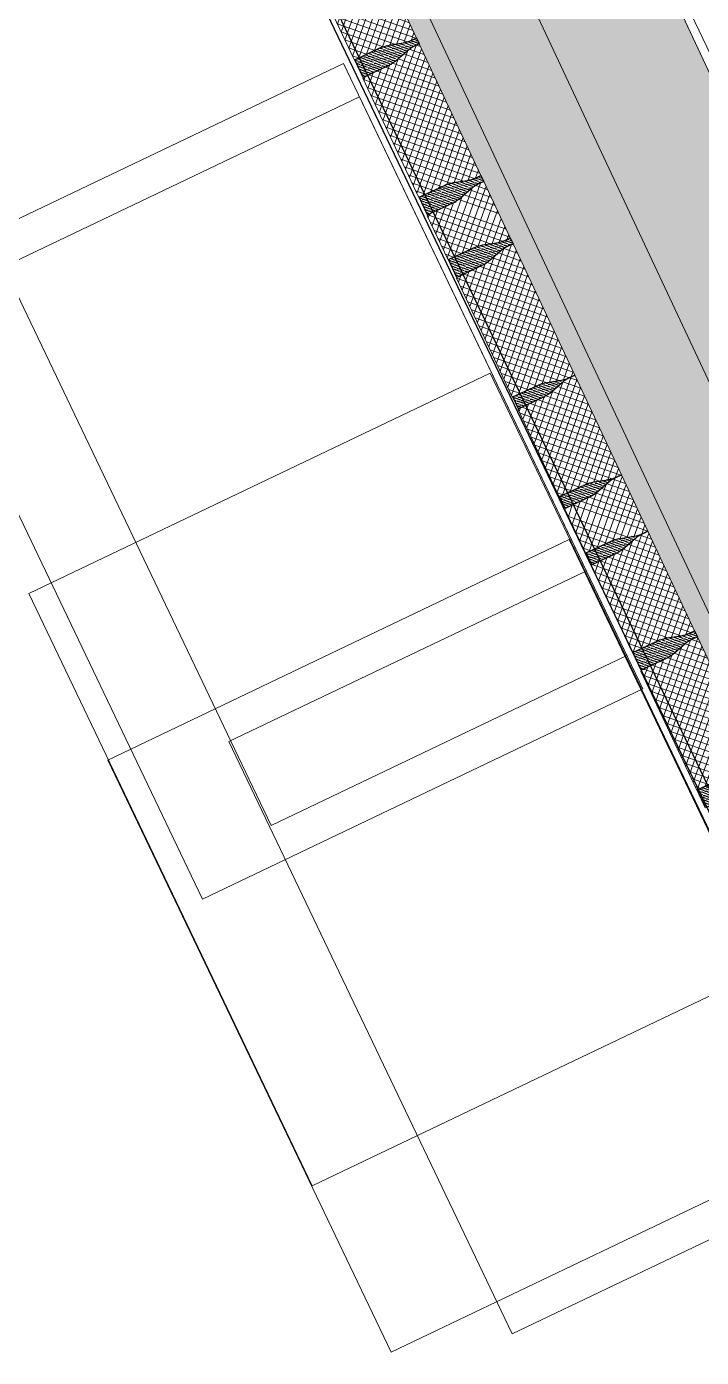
# Model space of a CAD drawing. Header units: metres. Extents: x 679304 to 680626, y 2747329 to 2750056.
# Drawn here: x 679521.263 to 679522.29, y 2747472.555 to 2747474.582 of the extents above; entities that cross this region are included whole.
import ezdxf

# ---------------------------------------------------------------- set-up
doc = ezdxf.new("R2010")
doc.units = ezdxf.units.M
doc.header["$XCLIPFRAME"] = 0
doc.layers.add('-aux', color=50, linetype='Continuous', plot=False)
for name, color, linetype, lineweight in [('02-L-projecció', 6, 'Continuous', 5), ('02-L-seccionat', 4, 'Continuous', 5), ('3-TR Formigó', 252, 'Continuous', 0), ('3-TR terra compactada', 45, 'Continuous', 0), ('3-TR Tot-u', 37, 'Continuous', 0)]:
    doc.layers.add(name, color=color, linetype=linetype, lineweight=lineweight)
doc.layers.add('02-L-SEC-Shrubs', color=252, linetype='Continuous', lineweight=0, transparency=0.2)
doc.layers.add('3-TR tot_u', color=8, linetype='Continuous', lineweight=5, true_color=0x787878)
for name, color, linetype, true_color in [('EIT_3 TR sorra', 9, 'Continuous', 0xd8ceb0), ('SL_TREE_BOMBAX_CEIBA', 24, 'Continuous', 0x8f2400), ('SL_TREE_PROSOPIS_CINERARIA', 66, 'Continuous', 0x5f7f00)]:
    doc.layers.add(name, color=color, linetype=linetype, true_color=true_color)
picture_1 = doc.add_image_def('image3.png', size_in_pixel=(1135, 973))
picture_2 = doc.add_image_def('image2.png', size_in_pixel=(716, 586))
picture_3 = doc.add_image_def('image5.png', size_in_pixel=(354, 263))
picture_4 = doc.add_image_def('image6.png', size_in_pixel=(393, 306))
picture_5 = doc.add_image_def('image7.png', size_in_pixel=(360, 216))
pattern_1 = [(44.99999999999999, (24.17764217359945, -1.838578245136886), (-0.0067351920908019, 0.0067351920908019), []), (134.9999999999999, (24.17764217359945, -1.838578245136886), (-0.0067351920908019, -0.0067351920908019), [])]
pattern_2 = [(43.98579928974752, (38.19027717970312, -102.9910398845095), (0.0019272751255601, 0.0066038919240475), [0.0085328125000001, -0.0017065625, 0, -0.0017065625])]
pattern_3 = [(44.99999999999999, (24.17764217313379, -1.838578246068209), (-0.0067351920908019, 0.0067351920908019), []), (134.9999999999999, (24.17764217313379, -1.838578246068209), (-0.0067351920908019, -0.0067351920908019), [])]

# ---------------------------------------------------------------- blocks, each defined once
blk = doc.blocks.new('General Section WaterFalls')
at = {"layer": '3-TR Formigó'}
h = blk.add_hatch(dxfattribs=at)
h.set_pattern_fill('ANSI37', color=256, scale=0.003, angle=-18.27604261022104, style=0)
h.set_pattern_definition(pattern_3)
edge = h.paths.add_edge_path()
edge.add_line((67.73164453543723, -33.00238253362477), (67.73170843978194, -32.99418700407408))
edge.add_arc((67.68329235399142, -32.99380948673934), 0.0484175584946718, -0.4467466283651467, 15.55227254300524)
edge.add_line((67.7299371631816, -32.98082789639011), (67.72415241373444, -32.96004242502295))
edge.add_arc((67.77920473134145, -32.94472096674144), 0.0571445944009922, 179.553250484846, 195.5522696561451, ccw=False)
edge.add_line((67.72206187387928, -32.94427540106699), (67.72238253191864, -32.90315137729076))
edge.add_line((67.72238253196701, -32.90315137756989), (67.7215853510199, -32.90314516206266))
edge.add_line((67.72158535011113, -32.90314516075887), (67.72159193103393, -32.90230111061885))
edge.add_line((67.72159193083644, -32.90230111125857), (67.5220265485785, -32.9007450281177))
edge.add_line((67.52202654955909, -32.90074502723292), (67.52201996734935, -32.90158907792871))
edge.add_line((67.52201996650547, -32.90158907882869), (67.52122278602783, -32.90158286004372))
edge.add_line((67.52122278697789, -32.90158286038786), (67.52090212879656, -32.94270688607881))
edge.add_arc((67.46375927096233, -32.94226132519543), 0.0571445945339037, -16.445762793266, -0.44674364543789125, ccw=False)
edge.add_line((67.51856597466394, -32.95843939390034), (67.51245780479302, -32.9791321360728))
edge.add_arc((67.55889450618997, -32.99283951381222), 0.0484175534240547, 163.5542355793744, 179.5532547029849)
edge.add_line((67.51047842530534, -32.99246199708432), (67.51041452202648, -33.00065752600622))
edge.add_line((67.51041452167556, -33.00065752537921), (67.73164453582639, -33.00238253323779))
h = blk.add_hatch(dxfattribs=at)
h.set_pattern_fill('ANSI37', color=256, scale=0.003, angle=-18.27604261022104, style=0)
h.set_pattern_definition(pattern_3)
edge = h.paths.add_edge_path()
edge.add_line((67.90913027757777, -33.00376995140687), (67.90919418000777, -32.99557442171423))
edge.add_arc((67.86077809287235, -32.99519689800218), 0.0484175588259012, -0.4467548583182131, 15.55226428892074)
edge.add_line((67.90742290392518, -32.98221531463787), (67.9016381539253, -32.96142984308817))
edge.add_arc((67.95669046835974, -32.94610838452354), 0.0571445910121853, 179.5532511125338, 195.5522702470631, ccw=False)
edge.add_line((67.89954761462286, -32.94566281884909), (67.89986827222005, -32.90453879492683))
edge.add_line((67.89986827177925, -32.90453879465349), (67.89907109031492, -32.90453257848505))
edge.add_line((67.89907108992338, -32.90453257830814), (67.89907767187655, -32.90368852801801))
edge.add_line((67.89907767204566, -32.90368852857501), (67.7532562335841, -32.90255150554443))
edge.add_line((67.75325623387471, -32.90255150618032), (67.75324965399045, -32.90339555911531))
edge.add_line((67.75324965408072, -32.90339555800893), (67.75245247212646, -32.9033893377555))
edge.add_line((67.75245247222483, -32.90338933747262), (67.75213181415816, -32.94451336467262))
edge.add_arc((67.69498896505684, -32.94406780228019), 0.0571445857302265, -16.445765776522194, -0.4467466918054015, ccw=False)
edge.add_line((67.74979566037655, -32.96024587005377), (67.74368749201774, -32.98093861321601))
edge.add_arc((67.79012418864295, -32.99464599625208), 0.0484175509184636, 163.5542290581637, 179.5532481786626)
edge.add_line((67.74170811055228, -32.99426847416908), (67.74164420646414, -33.0024640033141))
edge.add_line((67.74164420599118, -33.00246400339529), (67.90913027697341, -33.00376995184129))
h = blk.add_hatch(dxfattribs=at)
h.set_pattern_fill('ANSI37', color=256, scale=0.003, angle=-18.27604261022104, style=0)
h.set_pattern_definition(pattern_1)
edge = h.paths.add_edge_path()
edge.add_line((68.00409044837579, -33.00451388559304), (68.00415435327322, -32.99631835622489))
edge.add_arc((67.95573826134205, -32.99594084126875), 0.048417563292489, -0.4467438236486732, 15.55227535667759)
edge.add_line((68.00238307472318, -32.98295924719423), (67.99659832524054, -32.96217377630575))
edge.add_arc((68.0516506382264, -32.94685231940821), 0.0571445904278904, 179.553249814863, 195.5522689535439, ccw=False)
edge.add_line((67.99450778588653, -32.94640675280243), (67.99482844400094, -32.90528272954138))
edge.add_line((67.9948284435086, -32.90528273023665), (67.99403126222576, -32.90527651314736))
edge.add_line((67.99403126258403, -32.90527651295998), (67.99403784442666, -32.90443246263334))
edge.add_line((67.994037843775, -32.90443246252835), (67.92074227775372, -32.90386095142215))
edge.add_line((67.92074227845296, -32.90386095177382), (67.92073569620774, -32.9047050029483))
edge.add_line((67.92073569539934, -32.90470500243828), (67.91993851410834, -32.90469878240389))
edge.add_line((67.91993851494044, -32.90469878306613), (67.91961785716991, -32.94582281085432))
edge.add_arc((67.86247500916942, -32.94537724833936), 0.0571445840205445, -16.445764324364518, -0.4467451595709804, ccw=False)
edge.add_line((67.9172817035578, -32.96155531564727), (67.91117353427919, -32.98224805899614))
edge.add_arc((67.9576102332212, -32.99595543835312), 0.0484175513567676, 163.5542323495689, 179.5532514948844)
edge.add_line((67.90919415373355, -32.99557791952975), (67.9091302512285, -33.0037734487072))
edge.add_line((67.9091302510351, -33.00377344852313), (68.00409044781243, -33.0045138859332))
h = blk.add_hatch(dxfattribs=at)
h.set_pattern_fill('ANSI37', color=256, scale=0.003, angle=-18.27604261022104, style=0)
h.set_pattern_definition(pattern_1)
edge = h.paths.add_edge_path()
edge.add_line((68.17157651903108, -33.00581983476877), (68.17164042146106, -32.99762430507614))
edge.add_arc((68.12322433432564, -32.99724678019993), 0.0484175588259012, -0.4467548583182131, 15.55226428892074)
edge.add_line((68.16986914677545, -32.98426519636996), (68.16408439677558, -32.96347972482026))
edge.add_arc((68.21913670934737, -32.94815826741979), 0.0571445911088926, 179.5532510767953, 195.5522701820826, ccw=False)
edge.add_line((68.16199385607615, -32.9477127015125), (68.16231451367334, -32.90658867759024))
edge.add_line((68.16231451369822, -32.9065886780154), (68.16151733223387, -32.90658246184695))
edge.add_line((68.161517332308, -32.90658246097155), (68.16152391426117, -32.90573841068142))
edge.add_line((68.16152391396463, -32.90573841147125), (68.01570247550305, -32.90460138844068))
edge.add_line((68.01570247579366, -32.90460138767958), (68.0156958959094, -32.90544544061457))
edge.add_line((68.01569589646533, -32.90544544067234), (68.01489871451108, -32.90543922041891))
edge.add_line((68.01489871367812, -32.90543922013603), (68.01457805561145, -32.94656324733603))
edge.add_arc((67.95743520744145, -32.94611768517643), 0.0571445856194023, -16.445765772794118, -0.4467466560666935, ccw=False)
edge.add_line((68.01224190136418, -32.96229575341568), (68.00613373300537, -32.98298849657792))
edge.add_arc((68.05257043102756, -32.99669587844983), 0.0484175508021077, 163.5542290625636, 179.5532482208429)
edge.add_line((68.00415435200557, -32.99631835729815), (68.00409044791743, -33.00451388644318))
edge.add_line((68.00409044837579, -33.00451388559304), (68.17157651935803, -33.00581983403905))
h = blk.add_hatch(dxfattribs=at)
h.set_pattern_fill('ANSI37', color=256, scale=0.003, angle=-18.27604261022104, style=0)
h.set_pattern_definition(pattern_1)
edge = h.paths.add_edge_path()
edge.add_line((68.39280653512105, -33.00754481763579), (68.39287043946575, -32.9993492880851))
edge.add_arc((68.34445435274392, -32.99897177051753), 0.0484175584946718, -0.4467466283651467, 15.55227254300524)
edge.add_line((68.39109916239975, -32.9859901801683), (68.38531441295261, -32.96520470880114))
edge.add_arc((68.44036673009396, -32.94988324958831), 0.0571445946602287, 179.5532509293158, 195.5522700439978, ccw=False)
edge.add_line((68.38322387263179, -32.94943768437952), (68.38354453067114, -32.90831366060328))
edge.add_line((68.38354453025384, -32.90831366041675), (68.38274734930674, -32.90830744490953))
edge.add_line((68.38274734979495, -32.90830744430423), (68.38275393071775, -32.90746339416421))
edge.add_line((68.38275392958894, -32.90746339433827), (68.18318854733099, -32.9059073111974))
edge.add_line((68.18318854831159, -32.90590731147677), (68.18318196610186, -32.90675136217256))
edge.add_line((68.18318196525797, -32.90675136260688), (68.18238478478034, -32.90674514382192))
edge.add_line((68.18238478479907, -32.90674514370039), (68.18206412661776, -32.94786916939134))
edge.add_arc((68.12492126971483, -32.94742360874079), 0.0571445945339037, -16.445762793266, -0.44674364543789125, ccw=False)
edge.add_line((68.17972797341645, -32.9636016767472), (68.17361980354552, -32.98429441891967))
edge.add_arc((68.2200565058738, -32.99800179642625), 0.0484175534240547, 163.5542355793744, 179.5532547029849)
edge.add_line((68.17164042359218, -32.99762427993119), (68.17157652031332, -33.00581980885308))
edge.add_line((68.17157652089372, -33.0058198091574), (68.39280653504456, -33.00754481701598))
h = blk.add_hatch(dxfattribs=at)
h.set_pattern_fill('ANSI37', color=256, scale=0.003, angle=-18.27604261022104, style=0)
h.set_pattern_definition(pattern_1)
edge = h.paths.add_edge_path()
edge.add_line((68.49776642816141, -33.00836322526448), (68.49783033305884, -33.00016769589632))
edge.add_arc((68.44941424205899, -32.9997901818715), 0.0484175634033132, -0.4467438658289859, 15.55227527998455)
edge.add_line((68.49605905637145, -32.98680858779699), (68.49027430688881, -32.9660231169085))
edge.add_arc((68.54532661987469, -32.95070166001096), 0.0571445906871269, 179.5532502593328, 195.5522693413966, ccw=False)
edge.add_line((68.48818376660346, -32.95025609247387), (68.48850442471789, -32.90913206921282))
edge.add_line((68.4885044246912, -32.90913206990808), (68.48770724340837, -32.90912585281879))
edge.add_line((68.48770724376664, -32.9091258533299), (68.48771382560926, -32.90828180300326))
edge.add_line((68.48771382542327, -32.9082818031311), (68.41441825940198, -32.9077102920249))
edge.add_line((68.4144182591699, -32.90771029191092), (68.41441167692469, -32.90855434308539))
edge.add_line((68.41441167611629, -32.90855434304103), (68.41361449482528, -32.90854812300665))
edge.add_line((68.41361449612305, -32.90854812273756), (68.41329383835252, -32.94967215052576))
edge.add_arc((68.35615098988637, -32.94922658894211), 0.0571445841313688, -16.44576432809248, -0.44674519530951784, ccw=False)
edge.add_line((68.41095768520609, -32.96540465578437), (68.40484951592745, -32.98609739913324))
edge.add_arc((68.4512862144038, -32.99980477779172), 0.0484175513716403, 163.5542329003365, 179.5532520194679)
edge.add_line((68.40287013491616, -32.99942725943401), (68.40280623241111, -33.00762278861146))
edge.add_line((68.4028062322177, -33.00762278819457), (68.49776642899504, -33.00836322560463))
h = blk.add_hatch(dxfattribs=at)
h.set_pattern_fill('ANSI37', color=256, scale=0.003, angle=-18.27604261022104, style=0)
h.set_pattern_definition(pattern_1)
edge = h.paths.add_edge_path()
edge.add_line((68.72899614134803, -33.01016621058807), (68.72906004569275, -33.00197068103738))
edge.add_arc((68.68064395850524, -33.0015931641683), 0.0484175586054961, -0.4467466705454594, 15.55227246631219)
edge.add_line((68.72728876816109, -32.9886115740519), (68.72150401871393, -32.96782610268474))
edge.add_arc((68.77655633538961, -32.95250464370474), 0.0571445944009922, 179.553250484846, 195.5522696561451, ccw=False)
edge.add_line((68.71941347792745, -32.95205907849595), (68.7197341359668, -32.91093505471972))
edge.add_line((68.71973413601518, -32.91093505406752), (68.71893695506805, -32.9109288385603))
edge.add_line((68.71893695555627, -32.91092883842066), (68.71894353647907, -32.91008478828064))
edge.add_line((68.71894353628159, -32.91008478775621), (68.51937815402364, -32.90852870461534))
edge.add_line((68.51937815407291, -32.90852870489471), (68.51937157186318, -32.90937275559051))
edge.add_line((68.51937157195061, -32.90937275625765), (68.51857439147298, -32.90936653747269))
edge.add_line((68.51857439056039, -32.90936653735116), (68.51825373237907, -32.95049056304211))
edge.add_arc((68.46111087594181, -32.95004500215873), 0.0571445946447279, -16.445762796994018, -0.44674368117648555, ccw=False)
edge.add_line((68.51591758010909, -32.9662230706308), (68.50980941023816, -32.98691581280327))
edge.add_arc((68.55624611210078, -33.00062319077551), 0.0484175534240547, 163.5542355793744, 179.5532547029849)
edge.add_line((68.50783002981916, -33.00024567404762), (68.5077661265403, -33.00844120296952))
edge.add_line((68.5077661271207, -33.00844120280817), (68.72899614127152, -33.01016621066675))
h = blk.add_hatch(dxfattribs=at)
h.set_pattern_fill('ANSI37', color=256, scale=0.003, angle=-18.27604261022104, style=0)
h.set_pattern_definition(pattern_1)
edge = h.paths.add_edge_path()
edge.add_line((68.83395603531972, -33.01098461961374), (68.83401994021715, -33.00278909024559))
edge.add_arc((68.78560384875163, -33.00241157435812), 0.048417563292489, -0.4467438236486732, 15.55227535667759)
edge.add_line((68.83224866306409, -32.98942998005077), (68.82646391358145, -32.96864450916229))
edge.add_arc((68.881516225636, -32.9533230541274), 0.0571445904278904, 179.553249814863, 195.5522689535439, ccw=False)
edge.add_line((68.82437337236479, -32.95287748728879), (68.8246940304792, -32.91175346402774))
edge.add_line((68.82469403091818, -32.91175346402452), (68.82389684963535, -32.91174724693522))
edge.add_line((68.8238968490623, -32.91174724698067), (68.82390343090492, -32.91090319665403))
edge.add_line((68.82390343165025, -32.91090319701471), (68.75060786562896, -32.9103316859085))
edge.add_line((68.75060786539689, -32.91033168509603), (68.75060128315167, -32.9111757362705))
edge.add_line((68.75060128327459, -32.91117573715747), (68.74980410198359, -32.91116951712308))
edge.add_line((68.74980410235003, -32.91116951685399), (68.7494834445795, -32.95229354464219))
edge.add_arc((68.69234059704468, -32.9518479835242), 0.0571445840205445, -16.445764324364518, -0.4467451595709804, ccw=False)
edge.add_line((68.74714729003608, -32.96802604943514), (68.74103912075745, -32.98871879278401))
edge.add_arc((68.78747582016511, -33.00242617214099), 0.0484175513567676, 163.5542323495689, 179.5532514948844)
edge.add_line((68.73905974114314, -33.00204865355045), (68.73899583863809, -33.0102441827279))
edge.add_line((68.73899583891034, -33.01024418300949), (68.83395603568768, -33.01098462041956))
at = {"layer": '3-TR terra compactada'}
h = blk.add_hatch(dxfattribs=at)
h.set_pattern_fill('LINE', color=256, scale=0.0075)
h.set_pattern_definition([(360, (-1.593222050461918, -1.450000001117587), (0, 0.0238125), [])])
edge = h.paths.add_edge_path(flags=16)
edge.add_arc((87.91270721703766, -34.89102650922723), 0.0300000000000011, 0, 360)
h.paths.add_polyline_path([(60.86794612370431, -34.06345526850782), (60.86794612370431, -34.8165326055605), (77.28848761087283, -34.81653260439634), (77.28848760994151, -35.96653260430321), (94.02980208816007, -35.96653260337189), (94.02346620196477, -34.53352967253886), (88.77741158520803, -34.42881766473874), (88.7764219455421, -34.4783984052483), (88.67512278445065, -34.85645277681761), (84.06023222394288, -34.76436978625134), (83.96552849235012, -34.41241660504602), (83.95774579746649, -34.38224918977358), (83.95875280490145, -34.33179827523418), (79.98875382728875, -34.25026744417846), (79.98875382775441, -35.78771875007078), (77.43852502759546, -35.78771875007078), (77.43852502852678, -35.43748732609675), (78.61814005719498, -35.43770227907226), (78.05505687510595, -33.4629564518109), (67.10211191978306, -33.3788115279749), (67.01179703883827, -33.17811179091223), (66.85097349714488, -33.17687627975829), (63.56725041614845, -33.15126436809078), (63.56725041707978, -34.70336046814919), (61.01713174395263, -34.70336046768352), (61.0171317444183, -34.35336060426198), (62.10765844490379, -34.35336060402915), (61.58575402200222, -32.50950451311656), (50.68157043308019, -32.42573419259861), (50.59114177431911, -32.2250335814897), (50.42511908290908, -32.2237581287045), (47.14811543934047, -32.19819437991828), (47.14721526950597, -33.38156245509163), (44.99754665372893, -33.38156245509163), (44.99754665279761, -33.03156259073876), (45.56926759378984, -33.03156259120442), (45.14311256445944, -31.55625739693642), (34.2616229839623, -31.47266142093577), (34.17091776337475, -31.2719586850144), (34.00475173024461, -31.27068213094026), (30.72633214015514, -31.24511096207425), (30.72633214108646, -32.37863686797209), (28.57621343620122, -32.37863686820492), (28.57621343526989, -32.02863700361922), (29.14793437626213, -32.02863700361922), (28.72177934786305, -30.55333180958405), (17.8412764519453, -30.4697434140835), (17.68143947003409, -31.50181839196012), (28.27606689184904, -31.50181839149445), (28.27606689091772, -32.61037793336436), (44.44740463607013, -32.61037793196738), (44.44740463700145, -34.06345526920631)])
at = {"layer": '3-TR Tot-u'}
h = blk.add_hatch(dxfattribs=at)
h.set_pattern_fill('EARTH', color=256, scale=0.005, angle=-84.07414778341365)
h.set_pattern_definition([(275.9258522165863, (77.13697146251798, -24.04769780486822), (0.0348582512672567, -0.0283024260194916), [0.03175, -0.03175]), (275.9258522165863, (77.14881408959627, -24.04646858759225), (0.0348582512672567, -0.0283024260194916), [0.03175, -0.03175]), (275.9258522165863, (77.16065671667457, -24.04523937008344), (0.0348582512672567, -0.0283024260194916), [0.03175, -0.03175]), (5.925852216586345, (77.16501399874687, -24.04877717373893), (0.0283024260194916, 0.0348582512672567), [0.03175, -0.03175]), (5.925852216586345, (77.16624321555719, -24.06061980058439), (0.0283024260194916, 0.0348582512672567), [0.03175, -0.03175]), (5.925852216586345, (77.16747243283316, -24.07246242766269), (0.0283024260194916, 0.0348582512672567), [0.03175, -0.03175])])
h.paths.add_polyline_path([(67.01179703883827, -33.17811179091223), (67.10211191978306, -33.3788115279749), (78.05505687510595, -33.4629564518109), (78.8385478113778, -33.468975543743), (78.83854823606089, -33.26896964525804)])
at = {"layer": '3-TR tot_u'}
h = blk.add_hatch(dxfattribs=at)
h.set_pattern_fill('AR-CONC', color=256, scale=0.00025, angle=90.27678088138285)
h.set_pattern_definition([(158.5528234916038, (32.84110989002511, -1.956058996263891), (-0.0107141402033441, 0.0444470353765646), [0.0047625, -0.0523874999999999]), (103.5528234916037, (32.84110989002511, -1.956058996263891), (-0.042478511822929, -0.0235505220209913), [0.00381, -0.0419101460424999]), (209.0042681916038, (32.84021704876796, -1.952355089364573), (-0.0531926501422366, 0.0208965138611374), [0.0040475022, -0.0445225611499999]), (154.7370234916037, (32.82906990079209, -1.960099867545068), (-0.0115985479610558, 0.0675920588494506), [0.00714375, -0.0785812499999999]), (205.1883811016037, (32.82810335047543, -1.954467203235253), (-0.0775261334246027, 0.036585164494883), [0.006071255785, -0.0667839020399999]), (99.73697466160377, (32.82906990079209, -1.960099867545068), (-0.0775261334227856, 0.036585164499046), [0.0057149917675, -0.0628649329799999]), (129.5528234916037, (32.83005946315825, -1.953069656156003), (0.0121775151173545, 0.0440684300330318), [0.0047625, -0.0523875]), (74.55282349160389, (32.83005946315825, -1.953069656156003), (-0.0485699864642681, -3.6222662037e-06), [0.00381, -0.0419099999999999]), (180.0042684916038, (32.8310742569156, -1.949397285934537), (-0.0363924715453394, 0.0440648076110835), [0.0040475022, -0.0445224844]), (146.0528234916037, (32.84110989002511, -1.956058996263891), (-0.0202858755293875, -0.0059938829911168), [0, -0.041402, 0, -0.042545, 0, -0.04206875]), (116.0528234916039, (32.84110989002511, -1.956058996263891), (-0.0290587158829416, 0.0078679387732416), [0, -0.024257, 0, -0.0404494999999999, 0, -0.01603375]), (76.05282349160386, (32.8456154614687, -1.969483585096895), (-0.0094277576651399, 0.0325917034802938), [0, -0.0158749999999999, 0, -0.0495299999999999, 0, -0.0657224999999997]), (66.05282349160387, (32.84763589780778, -1.975503579946234), (-0.0178091657507202, 0.033085210695806), [0, -0.0206375, 0, -0.032893, 0, -0.0466725])])
h.paths.add_polyline_path([(67.01179703883827, -33.17811179091223), (78.83854823606089, -33.26896964525804), (78.83851596619932, -33.0877172886394), (78.33694454329088, -33.08771506906487), (78.32469015056267, -33.11501755425707), (66.94360577082261, -33.02758349198848)])
at = {"layer": 'EIT_3 TR sorra'}
h = blk.add_hatch(dxfattribs=at)
h.set_pattern_fill('ANSI36', color=256, scale=0.001075, angle=-1.014200710252469, style=0, double=1)
h.set_pattern_definition([(43.98579928974752, (37.79156145080924, -102.9879239588044), (0.0019272751255601, 0.0066038919240475), [0.0085328125000001, -0.0017065625, 0, -0.0017065625])])
edge = h.paths.add_edge_path()
edge.add_line((67.51041449373587, -33.00066101877019), (67.50041479976394, -33.0005830479854))
edge.add_line((67.50041479989886, -33.00058304890991), (67.50047870199722, -32.99238751910774))
edge.add_arc((67.4520626203157, -32.99200999666937), 0.0484175527940736, -0.4467514048749425, 15.55226774490095)
edge.add_line((67.49870742624626, -32.97902841214091), (67.49292267675135, -32.95824293683479))
edge.add_arc((67.5479749860242, -32.94292147969827), 0.0571445873641418, 179.5532512957519, 195.5522704501285, ccw=False)
edge.add_line((67.49083213694394, -32.94247591448948), (67.49115282276063, -32.90134839353671))
edge.add_line((67.49115282157436, -32.90134839341045), (67.52122278599117, -32.90158285951706))
edge.add_line((67.52122278697789, -32.9015828599222), (67.52090210020589, -32.94271038154027))
edge.add_arc((67.46375924674794, -32.94226481905207), 0.0571445907335047, -16.445765473899826, -0.44674634346989706, ccw=False)
edge.add_line((67.51856594532728, -32.95844288775697), (67.51245777699988, -32.979135628968))
edge.add_arc((67.55889447126538, -32.99284300627187), 0.0484175461207508, 163.5542325475676, 179.5532516927069)
edge.add_line((67.51047839689998, -32.99246548791416), (67.5104144934792, -33.00066101875077))
edge.add_line((67.51041449373587, -33.00066101877019), (67.50041479976394, -33.0005830479854))
h = blk.add_hatch(dxfattribs=at)
h.set_pattern_fill('ANSI36', color=256, scale=0.001075, angle=-1.014200710252469, style=0, double=1)
h.set_pattern_definition([(43.98579928974752, (38.02279116306454, -102.9897269408684), (0.0019272751255601, 0.0066038919240475), [0.0085328125000001, -0.0017065625, 0, -0.0017065625])])
edge = h.paths.add_edge_path()
edge.add_line((67.7416442055255, -33.00246400339529), (67.7316445115536, -33.0023860326105))
edge.add_line((67.7316445116885, -33.00238603167236), (67.73170841378686, -32.9941905018702))
edge.add_arc((67.683292332571, -32.9938129815273), 0.0484175527940736, -0.4467514048749425, 15.55226774490095)
edge.add_line((67.72993713850155, -32.98083139490336), (67.72415238900665, -32.96004591959724))
edge.add_arc((67.7792046982795, -32.94472446339205), 0.0571445876233784, 179.5532517402217, 195.5522708379812, ccw=False)
edge.add_line((67.72206184733659, -32.94427889864892), (67.72238253315328, -32.90315137769615))
edge.add_line((67.722382533364, -32.90315137733705), (67.7524524977808, -32.90338584344367))
edge.add_line((67.7524524978362, -32.90338584361598), (67.7521318110642, -32.94451336523405))
edge.add_arc((67.69498895853756, -32.94406780228019), 0.0571445907335047, -16.445765473899826, -0.44674634346989706, ccw=False)
edge.add_line((67.74979565804824, -32.96024587191642), (67.74368748972084, -32.98093861312743))
edge.add_arc((67.79012418258935, -32.99464599089697), 0.0484175461207508, 163.5542325475676, 179.5532516927069)
edge.add_line((67.74170810868964, -32.99426847230643), (67.74164420526884, -33.00246400314304))
edge.add_line((67.7416442055255, -33.00246400339529), (67.7316445115536, -33.0023860326105))
h = blk.add_hatch(dxfattribs=at)
h.set_pattern_fill('ANSI36', color=256, scale=0.001075, angle=-1.014200710252469, style=0, double=1)
h.set_pattern_definition([(43.98579928974752, (37.92783093824983, -102.9889900018461), (0.0019272751255601, 0.0066038919240475), [0.0085328125000001, -0.0017065625, 0, -0.0017065625])])
edge = h.paths.add_edge_path()
edge.add_line((67.90913025150076, -33.00377344805748), (67.90919415496111, -32.99557791821473))
edge.add_arc((67.86077807424589, -32.99520040070638), 0.0484175525730468, -0.446747268807744, 15.55227187194372)
edge.add_line((67.90742287877947, -32.98221881198697), (67.90163813075712, -32.96143333667677))
edge.add_arc((67.95669044647364, -32.94611187488772), 0.0571445942156798, 179.5532539892589, 195.5522731529118, ccw=False)
edge.add_line((67.89954758947715, -32.94566631270573), (67.89986827618226, -32.90453879351756))
edge.add_line((67.89986827597022, -32.904538793955), (67.91993854469007, -32.90469529115912))
edge.add_line((67.91993854474276, -32.90469529014081), (67.91961785796259, -32.94582280881379))
edge.add_arc((67.86247499752788, -32.94537724554539), 0.0571445973673935, -16.445766153051807, -0.4467470114216212, ccw=False)
edge.add_line((67.91728170309216, -32.96155531750992), (67.91117353480024, -32.98224805824226))
edge.add_arc((67.95761022530496, -32.99595543928445), 0.0484175439073625, 163.5542282206263, 179.5532473088979)
edge.add_line((67.90919415326789, -32.99557791696861), (67.90913025073144, -33.00377344809728))
h = blk.add_hatch(dxfattribs=at)
h.set_pattern_fill('ANSI36', color=256, scale=0.001075, angle=-1.014200710252469, style=0, double=1)
h.set_pattern_definition(pattern_2)
edge = h.paths.add_edge_path()
edge.add_line((68.0040904241614, -33.00451738364063), (68.00415432589266, -32.99632185420764))
edge.add_arc((67.95573824038729, -32.99594433745369), 0.0484175570857096, -0.4467455132575356, 15.55227354001481)
edge.add_line((68.00238304864615, -32.98296274663881), (67.9965983005883, -32.96217727180728))
edge.add_arc((68.05165061587468, -32.94685581536032), 0.0571445922035584, 179.5532497589926, 195.5522688845016, ccw=False)
edge.add_line((67.99450776027516, -32.94641024852172), (67.99482844617098, -32.90528272955668))
edge.add_line((67.99482844676822, -32.90528272977099), (68.0148987158866, -32.90543922465473))
edge.add_line((68.01489871600643, -32.90543922409415), (68.01457802879226, -32.94656674556619))
edge.add_arc((67.95743517950177, -32.9461211822927), 0.0571445854768251, -16.4457662394492, -0.44674710053658373, ccw=False)
edge.add_line((68.01224187482148, -32.96229925099761), (68.00613370638354, -32.98299199217212))
edge.add_arc((68.05257040262222, -32.99669937649742), 0.0484175505247778, 163.554227419061, 179.553246562732)
edge.add_line((68.00415432453156, -32.99632185162045), (68.00409042336119, -33.00451738418108))
h = blk.add_hatch(dxfattribs=at)
h.set_pattern_fill('ANSI36', color=256, scale=0.001075, angle=-1.014200710252469, style=0, double=1)
h.set_pattern_definition(pattern_2)
edge = h.paths.add_edge_path()
edge.add_line((68.1715764934197, -33.00582333141938), (68.17164039688008, -32.99762780157664))
edge.add_arc((68.12322431569919, -32.99725028290414), 0.0484175526838711, -0.4467473109880312, 15.55227179525065)
edge.add_line((68.16986911930142, -32.98426869418472), (68.16408437127909, -32.96348321887452))
edge.add_arc((68.21913668699563, -32.9481617580168), 0.0571445943123871, 179.5532539535203, 195.5522730879312, ccw=False)
edge.add_line((68.1619938313961, -32.94771619467065), (68.16231451810121, -32.90658867548248))
edge.add_line((68.16231451742351, -32.90658867615275), (68.18238478614336, -32.90674517335687))
edge.add_line((68.18238478619605, -32.90674517420121), (68.18206409941588, -32.94787269287418))
edge.add_arc((68.12492123851553, -32.94742712937296), 0.0571445973673935, -16.445766153051807, -0.4467470114216212, ccw=False)
edge.add_line((68.17972794454543, -32.96360520087183), (68.17361977625353, -32.98429794160417))
edge.add_arc((68.22005646768957, -32.99800532218069), 0.0484175437910066, 163.5542282250263, 179.5532473510782)
edge.add_line((68.17164039472118, -32.99762779986486), (68.17157649218473, -33.00582333099353))
h = blk.add_hatch(dxfattribs=at)
h.set_pattern_fill('ANSI36', color=256, scale=0.001075, angle=-1.014200710252469, style=0, double=1)
h.set_pattern_definition([(43.98579928974752, (38.68395316088572, -102.9948892244137), (0.0019272751255601, 0.0066038919240475), [0.0085328125000001, -0.0017065625, 0, -0.0017065625])])
edge = h.paths.add_edge_path()
edge.add_line((68.4028062033467, -33.00762628624216), (68.39280650937478, -33.00754831545737))
edge.add_line((68.392806510441, -33.00754831475206), (68.39287041253937, -32.9993527849499))
edge.add_arc((68.34445433039218, -32.99897526437417), 0.0484175527940736, -0.4467514048749425, 15.55226774490095)
edge.add_line((68.39109913678838, -32.98599367914722), (68.38531438729349, -32.9652082038411))
edge.add_arc((68.440366697032, -32.94988674717024), 0.0571445873641418, 179.5532512957519, 195.5522704501285, ccw=False)
edge.add_line((68.3832238460891, -32.94944118103013), (68.38354453190578, -32.90831366007735))
edge.add_line((68.3835445321165, -32.90831366018392), (68.41361449653331, -32.90854812629053))
edge.add_line((68.41361449612305, -32.90854812646285), (68.41329380935105, -32.94967564808092))
edge.add_arc((68.35615095682442, -32.94923008512706), 0.0571445907335047, -16.445765473899826, -0.44674634346989706, ccw=False)
edge.add_line((68.41095765680075, -32.96540815522894), (68.40484948847335, -32.98610089643997))
edge.add_arc((68.4512861818075, -32.99980827490799), 0.0484175461207508, 163.5542325475676, 179.5532516927069)
edge.add_line((68.40287010744214, -32.99943075608462), (68.40280620402135, -33.00762628692123))
edge.add_line((68.4028062033467, -33.00762628624216), (68.39280650937478, -33.00754831545737))
h = blk.add_hatch(dxfattribs=at)
h.set_pattern_fill('ANSI36', color=256, scale=0.001075, angle=-1.014200710252469, style=0, double=1)
h.set_pattern_definition([(43.98579928974752, (38.78891305532306, -102.9957076339051), (0.0019272751255601, 0.0066038919240475), [0.0085328125000001, -0.0017065625, 0, -0.0017065625])])
edge = h.paths.add_edge_path()
edge.add_line((68.5077660982497, -33.00844469596632), (68.49776640427778, -33.00836672518153))
edge.add_line((68.49776640441269, -33.00836672540754), (68.49783030651105, -33.00017119560538))
edge.add_arc((68.44941422576083, -32.9997936738655), 0.0484175527940736, -0.4467514048749425, 15.55226774490095)
edge.add_line((68.49605903122574, -32.98681208863854), (68.49027428173083, -32.96602661333242))
edge.add_arc((68.54532659193501, -32.95070515759289), 0.0571445873641418, 179.5532512957519, 195.5522704501285, ccw=False)
edge.add_line((68.48818374052644, -32.95025959191844), (68.48850442634313, -32.90913207096567))
edge.add_line((68.4885044270195, -32.90913207037374), (68.51857439143632, -32.90936653648036))
edge.add_line((68.51857439102605, -32.90936653665267), (68.51825370425405, -32.95049405827074))
edge.add_arc((68.4611108507961, -32.95004849554971), 0.0571445906226804, -16.445765470171693, -0.44674630773130275, ccw=False)
edge.add_line((68.51591755077243, -32.96622656425461), (68.50980938244503, -32.98691930546564))
edge.add_arc((68.55624607671052, -33.00062668370083), 0.0484175462371067, 163.5542325431677, 179.5532516505266)
edge.add_line((68.50783000187948, -33.00024916464463), (68.50776609845869, -33.00844469548124))
edge.add_line((68.5077660982497, -33.00844469596632), (68.49776640427778, -33.00836672518153))
h = blk.add_hatch(dxfattribs=at)
h.set_pattern_fill('ANSI36', color=256, scale=0.001075, angle=-1.014200710252469, style=0, double=1)
h.set_pattern_definition([(43.98579928974752, (39.02014276804403, -102.997510618763), (0.0019272751255601, 0.0066038919240475), [0.0085328125000001, -0.0017065625, 0, -0.0017065625])])
edge = h.paths.add_edge_path()
edge.add_line((68.738995810505, -33.01024768082425), (68.72899611653308, -33.01016971003946))
edge.add_line((68.72899611573666, -33.01016970886849), (68.72906001783502, -33.00197417906633))
edge.add_arc((68.68064393755049, -33.00159665802494), 0.0484175527940736, -0.4467514048749425, 15.55226774490095)
edge.add_line((68.72728874208406, -32.98861507279799), (68.72150399258915, -32.96782959749187))
edge.add_arc((68.77655630372465, -32.95250814035535), 0.0571445876233784, 179.5532517402217, 195.5522708379812, ccw=False)
edge.add_line((68.71941345278174, -32.95206257444807), (68.71973413859843, -32.91093505349529))
edge.add_line((68.71973413880914, -32.91093505406752), (68.74980410322596, -32.91116952017413))
edge.add_line((68.74980410281569, -32.91116952057928), (68.74948341604369, -32.95229704219734))
edge.add_arc((68.69234056212007, -32.95185147924349), 0.0571445906226804, -16.445765470171693, -0.44674630773130275, ccw=False)
edge.add_line((68.74714726302773, -32.96802954841405), (68.74103909470033, -32.98872228962507))
edge.add_arc((68.7874757880345, -33.00242966855876), 0.0484175462371067, 163.5542325431677, 179.5532516505266)
edge.add_line((68.73905971413478, -33.00205214950256), (68.73899581071397, -33.01024768033917))
edge.add_line((68.738995810505, -33.01024768082425), (68.72899611653308, -33.01016971003946))
h = blk.add_hatch(dxfattribs=at)
h.set_pattern_fill('ANSI36', color=256, scale=0.001075, angle=-1.014200710252469, style=0, double=1)
h.set_pattern_definition([(62.26184189996857, (100.9186053201556, 214.9879540679976), (-0.0002408934137097, 0.0068751544213446), [0.0085328125000001, -0.0017065625, 0, -0.0017065625])])
h.paths.add_polyline_path([(66.94360577082261, -33.02758349198848), (78.32469014963135, -33.11501755425707), (78.3369145868346, -33.08511050045491), (66.94356673629954, -32.99634237657301)])
at = {"layer": '-aux'}
for points in [[(67.51041449373587, -33.00066101877019), (67.50041479989886, -33.00058304890991), (67.50047870213164, -32.99238751875237, 0.0699225111475427), (67.49870742624626, -32.97902841214091), (67.49292267672718, -32.95824293652549, -0.0699225111480096), (67.49083213694394, -32.94247591448948), (67.49115282157436, -32.90134839341045), (67.52122278697789, -32.9015828599222), (67.52090210001916, -32.94271038146689, -0.0699225111484148), (67.51856594532728, -32.95844288775697), (67.51245777774602, -32.97913562925533, 0.0699225111479849), (67.51047839689998, -32.99246548791416), (67.51041449373587, -33.00066101877019), (67.50041479989886, -33.00058304890991)], [(67.7416442055255, -33.00246400339529), (67.7316445116885, -33.00238603167236), (67.73170841345564, -32.99419050244615, 0.0699225111475427), (67.72993713850155, -32.98083139490336), (67.72415238805115, -32.96004592068494, -0.0699225111480096), (67.72206184733659, -32.94427889864892), (67.722382533364, -32.90315137733705), (67.7524524978362, -32.90338584361598), (67.7521318118088, -32.94451336632483, -0.0699225111484148), (67.74979565804824, -32.96024587191642), (67.74368748860434, -32.98093861271627, 0.0699225111479849), (67.74170810868964, -32.99426847230643), (67.7416442055255, -33.00246400339529), (67.7316445116885, -33.00238603167236)], [(67.90913025056943, -33.00377344735898), (67.90913025150076, -33.00377344805748), (67.90919415513054, -32.99557791789994, 0.0699225111475427), (67.90742287877947, -32.98221881198697), (67.90163813065737, -32.96143333613873, -0.0699225111480096), (67.89954758947715, -32.94566631270573), (67.89986827597022, -32.904538793955), (67.91993854474276, -32.90469529014081), (67.91961785778403, -32.9458228093572, -0.0699225111484148), (67.91728170309216, -32.96155531750992), (67.91117353457958, -32.98224805784412, 0.0699225111479849), (67.90919415326789, -32.99557791696861), (67.90913025056943, -33.00377344735898), (67.90913025150076, -33.00377344805748)], [(68.00409042323008, -33.00451738527045), (68.0040904241614, -33.00451738364063), (68.00415432546286, -32.99632185441442, 0.0699225111475427), (68.00238304864615, -32.98296274663881), (67.9965983009897, -32.96217727195472, -0.0699225111480096), (67.99450776027516, -32.94641024852172), (67.99482844676822, -32.90528272977099), (68.01489871600643, -32.90543922409415), (68.01457802811638, -32.94656674587168, -0.0699225111484148), (68.01224187482148, -32.96229925099761), (68.00613370584324, -32.98299199156463, 0.0699225111479849), (68.00415432453156, -32.99632185162045), (68.00409042323008, -33.00451738527045), (68.0040904241614, -33.00451738364063)], [(68.17157649295405, -33.00582333118655), (68.1715764934197, -33.00582333141938), (68.17164039611816, -32.99762780102901, 0.0699225111475427), (68.16986911930142, -32.98426869418472), (68.16408437257633, -32.96348321950063, -0.0699225111480096), (68.1619938313961, -32.94771619467065), (68.16231451742351, -32.90658867615275), (68.18238478619605, -32.90674517420121), (68.18206409877166, -32.94787269318476, -0.0699225111484148), (68.17972794454543, -32.96360520087183), (68.17361977649853, -32.98429794097319, 0.0699225111479849), (68.17164039472118, -32.99762779986486), (68.17157649295405, -33.00582333118655), (68.1715764934197, -33.00582333141938)], [(68.4028062033467, -33.00762628624216), (68.392806510441, -33.00754831475206), (68.39287041174248, -32.99935278529301, 0.0699225111475427), (68.39109913678838, -32.98599367914722), (68.3853143872693, -32.96520820399746, -0.0699225111480096), (68.3832238460891, -32.94944118103013), (68.3835445321165, -32.90831366018392), (68.41361449612305, -32.90854812646285), (68.41329381009564, -32.94967564847321, -0.0699225111484148), (68.41095765680075, -32.96540815522894), (68.4048494878225, -32.98610089649447, 0.0699225111479849), (68.40287010744214, -32.99943075608462), (68.4028062033467, -33.00762628624216), (68.392806510441, -33.00754831475206)], [(68.5077660982497, -33.00844469596632), (68.49776640441269, -33.00836672540754), (68.49783030617982, -33.00017119571567, 0.0699225111475427), (68.49605903122574, -32.98681208863854), (68.49027428170666, -32.9660266127903, -0.0699225111480096), (68.48818374052644, -32.95025959191844), (68.4885044270195, -32.90913207037374), (68.51857439102605, -32.90936653665267), (68.51825370453298, -32.9504940584302, -0.0699225111484148), (68.51591755077243, -32.96622656425461), (68.50980938179418, -32.98691930598579, 0.0699225111479849), (68.50783000187948, -33.00024916464463), (68.5077660982497, -33.00844469596632), (68.49776640441269, -33.00836672540754)], [(68.738995810505, -33.01024768082425), (68.72899611573666, -33.01016970886849), (68.72906001796946, -33.00197417894378, 0.0699225111475427), (68.72728874208406, -32.98861507279799), (68.7215039934963, -32.96782959718257, -0.0699225111480096), (68.71941345278174, -32.95206257444807), (68.71973413880914, -32.91093505406752), (68.74980410281569, -32.91116952057928), (68.7494834163226, -32.95229704165831, -0.0699225111484148), (68.74714726302773, -32.96802954841405), (68.74103909404948, -32.98872228967957, 0.0699225111479849), (68.73905971413478, -33.00205214950256), (68.738995810505, -33.01024768082425), (68.72899611573666, -33.01016970886849)]]:
    blk.add_lwpolyline(points, format="xyb", dxfattribs=at)
at = {"layer": '02-L-projecció'}
for points in [[(63.56725041614845, -33.15126436809078), (66.85097349714488, -33.17687627975829), (67.01179703883827, -33.17811179091223), (67.10211191978306, -33.3788115279749), (78.05505687510595, -33.4629564518109), (78.61814005719498, -35.43770227907226), (77.43852502852678, -35.43748732609675), (77.43852502759546, -35.78771875007078), (79.98875382775441, -35.78771875007078), (79.98875382728875, -34.25026744417846), (83.96552851935849, -34.3319335191045)], [(66.94360577082261, -33.02758349198848), (78.32469015056267, -33.11501755425707), (78.33697699988261, -33.08771344600245)], [(63.56722230277956, -33.15126161300578), (78.83854823606089, -33.26896964525804)], [(67.10211191978306, -33.3788115279749), (78.83854789985344, -33.46897554397583)]]:
    blk.add_lwpolyline(points, dxfattribs=at)
at = {"layer": '02-L-seccionat'}
for points in [[(67.73164453543723, -33.00238253362477), (67.73170844046399, -32.99418700463139, 0.0699225111487571), (67.7299371631816, -32.98082789639011), (67.72415241412818, -32.96004242519848, -0.0699225111482901), (67.72206187387928, -32.94427540106699), (67.72238253196701, -32.90315137756989), (67.72158535011113, -32.90314516075887), (67.72159193083644, -32.90230111125857), (67.52202654955909, -32.90074502723292), (67.52201996650547, -32.90158907882869), (67.52122278697789, -32.90158286038786), (67.5209021284245, -32.94270688574761, -0.0699225111482901), (67.51856597466394, -32.95843939390034), (67.51245780475438, -32.97913213656284, 0.0699225111487571), (67.51047842530534, -32.99246199708432), (67.51041452167556, -33.00065752537921)], [(67.90913027757777, -33.00376995140687), (67.90919418027624, -32.99557442241348, 0.0699225111487571), (67.90742290392518, -32.98221531463787), (67.9016381544061, -32.96142984251492, -0.0699225111482901), (67.89954761462286, -32.94566281884909), (67.89986827177925, -32.90453879465349), (67.89907108992338, -32.90453257830814), (67.89907767204566, -32.90368852857501), (67.75325623387471, -32.90255150618032), (67.75324965408072, -32.90339555800893), (67.75245247222483, -32.90338933747262), (67.75213181320578, -32.94451336562634, -0.0699225111482901), (67.74979566037655, -32.96024587005377), (67.7436874913983, -32.98093861341476, 0.0699225111487571), (67.74170811055228, -32.99426847416908), (67.74164420599118, -33.00246400339529)], [(68.00409044837579, -33.00451388559304), (68.00415435200557, -32.99631835659966, 0.0699225111487571), (68.00238307472318, -32.98295924719423), (67.99659832613543, -32.96217377623543, -0.0699225111482901), (67.99450778588653, -32.94640675280243), (67.9948284435086, -32.90528273023665), (67.99403126258403, -32.90527651295998), (67.994037843775, -32.90443246252835), (67.92074227845296, -32.90386095177382), (67.92073569539934, -32.90470500243828), (67.91993851494044, -32.90469878306613), (67.91961785685271, -32.94582281075418, -0.0699225111482901), (67.9172817035578, -32.96155531564727), (67.91117353364825, -32.98224805877544, 0.0699225111487571), (67.90919415373355, -32.99557791952975), (67.9091302510351, -33.00377344852313)], [(68.17157651903108, -33.00581983476877), (68.17164042172953, -32.9976243050769, 0.0699225111487571), (68.16986914677545, -32.98426519636996), (68.16408439585939, -32.96347972378135, -0.0699225111482901), (68.16199385607615, -32.9477127015125), (68.16231451369822, -32.9065886780154), (68.161517332308, -32.90658246097155), (68.16152391396463, -32.90573841147125), (68.01570247579366, -32.90460138767958), (68.01569589646533, -32.90544544067234), (68.01489871367812, -32.90543922013603), (68.01457805512473, -32.94656324759126, -0.0699225111482901), (68.01224190136418, -32.96229575341568), (68.00613373378292, -32.98298849677667, 0.0699225111487571), (68.00415435200557, -32.99631835729815), (68.00409044837579, -33.00451388559304)], [(68.39280653512105, -33.00754481763579), (68.39287043875083, -32.99934928771108, 0.0699225111487571), (68.39109916239975, -32.9859901801683), (68.38531441241503, -32.96520470781252, -0.0699225111482901), (68.38322387263179, -32.94943768437952), (68.38354453025384, -32.90831366041675), (68.38274734979495, -32.90830744430423), (68.38275392958894, -32.90746339433827), (68.18318854831159, -32.90590731147677), (68.18318196525797, -32.90675136260688), (68.18238478479907, -32.90674514370039), (68.18206412671134, -32.9478691695258, -0.0699225111482901), (68.17972797341645, -32.9636016767472), (68.1736198044382, -32.98429441964254, 0.0699225111487571), (68.17164042359218, -32.99762427993119), (68.17157652089372, -33.0058198091574)], [(68.49776642816141, -33.00836322526448), (68.49783033318818, -33.00016769766808, 0.0699225111487571), (68.49605905637145, -32.98680858779699), (68.49027430685237, -32.96602311730385, -0.0699225111482901), (68.48818376660346, -32.95025609247387), (68.4885044246912, -32.90913206990808), (68.48770724376664, -32.9091258533299), (68.48771382542327, -32.9082818031311), (68.4144182591699, -32.90771029191092), (68.41441167611629, -32.90855434304103), (68.41361449612305, -32.90854812273756), (68.41329383803532, -32.94967215065844, -0.0699225111482901), (68.41095768520609, -32.96540465578437), (68.40484951483086, -32.9860973986797, 0.0699225111487571), (68.40287013491616, -32.99942725943401), (68.4028062322177, -33.00762278819457)], [(68.72899614134803, -33.01016621058807), (68.72906004497781, -33.00197068136185, 0.0699225111487571), (68.72728876816109, -32.9886115740519), (68.72150401910767, -32.96782610192895, -0.0699225111482901), (68.71941347792745, -32.95205907849595), (68.71973413601518, -32.91093505406752), (68.71893695555627, -32.91092883842066), (68.71894353628159, -32.91008478775621), (68.51937815407291, -32.90852870489471), (68.51937157195061, -32.90937275625765), (68.51857439056039, -32.90936653735116), (68.51825373293832, -32.95049056177959, -0.0699225111482901), (68.51591758010909, -32.9662230706308), (68.50980941019952, -32.98691581329331, 0.0699225111487571), (68.50783002981916, -33.00024567404762), (68.5077661271207, -33.00844120280817)], [(68.83395603531972, -33.01098461961374), (68.83401994034648, -33.00278909038752, 0.0699225111487571), (68.83224866306409, -32.98942998005077), (68.82646391354501, -32.96864451048896, -0.0699225111482901), (68.82437337236479, -32.95287748728879), (68.82469403091818, -32.91175346402452), (68.8238968490623, -32.91174724698067), (68.82390343165025, -32.91090319701471), (68.75060786539689, -32.91033168509603), (68.75060128327459, -32.91117573715747), (68.74980410235003, -32.91116951685399), (68.7494834442623, -32.95229354454205, -0.0699225111482901), (68.74714729003608, -32.96802604943514), (68.74103912198916, -32.98871879279614, 0.0699225111487571), (68.73905974114314, -33.00204865355045), (68.73899583891034, -33.01024418300949)]]:
    blk.add_lwpolyline(points, format="xyb", close=True, dxfattribs=at)
blk = doc.blocks.new('prospopis cineraria')
image = blk.add_image(picture_2, insert=(-4.000086040761157, 0), size_in_units=(7.410607290773175, 6.065105967029442))
image.dxf.flags = 15
blk = doc.blocks.new('shrub3')
image = blk.add_image(picture_3, insert=(-0.5, 0), size_in_units=(0.9999999999999835, 0.7429378531073323))
image.dxf.flags = 15
blk = doc.blocks.new('shrub2')
image = blk.add_image(picture_4, insert=(-0.5, 0), size_in_units=(0.9999999999999944, 0.7786259541984689))
image.dxf.flags = 15
blk = doc.blocks.new('shrub1')
image = blk.add_image(picture_5, insert=(-0.5, 0), size_in_units=(1.000000000000008, 0.6000000000000048))
image.dxf.flags = 15

msp = doc.modelspace()

# ---------------------------------------------------------------- block references
at = {"rotation": 115.5575828871377}
msp.add_blockref('General Section WaterFalls', (679521.7318272467, 2747398.310749386), dxfattribs=at)
at = {"layer": '02-L-SEC-Shrubs', "extrusion": (-4.7116442588e-06, 9.8531248724e-06, 0.9999999999403582), "rotation": 115.5565585705314}
for name, p in [('shrub1', (679521.9613092361, 2747474.07525634, 23.86953691962556)), ('shrub3', (679521.9855910279, 2747474.024477564, 23.86953691962556)), ('shrub2', (679522.1848449486, 2747473.603287577, 23.86953691962555)), ('shrub2', (679522.3049451241, 2747473.349602052, 23.86953025945302)), ('shrub1', (679522.3280169375, 2747473.300665995, 23.86952942584239))]:
    msp.add_blockref(name, p, dxfattribs=at)
at = {"layer": 'SL_TREE_PROSOPIS_CINERARIA', "rotation": 115.5482287746755}
msp.add_blockref('prospopis cineraria', (679522.1396415005, 2747473.725130463), dxfattribs=at)

# ---------------------------------------------------------------- pictures from other files: only their frames are drawn
at = {"layer": 'SL_TREE_BOMBAX_CEIBA'}
image = msp.add_image(picture_1, insert=(679515.7266800473, 2747487.171994253), size_in_units=(20.439197604307214, 17.5218848184942), rotation=-64.4424171108988, dxfattribs=dict(at, fade=53))
image.dxf.v_pixel = (-0.0162460495784815, -0.0077690198186634)
image.set_boundary_path([(-0.5, -0.5), (1134.5, 972.4999999999999)])
image.dxf.clipping = 0
image.dxf.flags = 15
image = msp.add_image(picture_1, insert=(679516.8661441064, 2747484.789223964), size_in_units=(17.52200717640296, 15.021068707171876), rotation=-64.44241711089859, dxfattribs=dict(at, fade=53))
image.dxf.v_pixel = (-0.0139273274231843, -0.006660184203491)
image.set_boundary_path([(-0.5, -0.5), (1134.5, 972.4999999999999)])
image.dxf.clipping = 0
image.dxf.flags = 15

doc.saveas('drawing.dxf')
